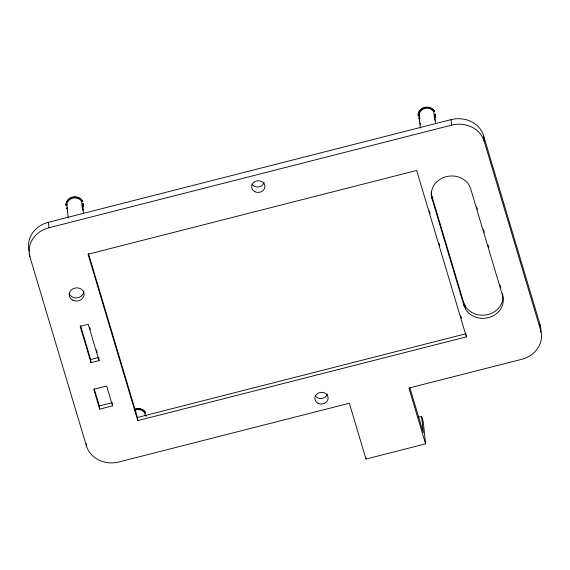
<?xml version="1.0" encoding="UTF-8"?>
<svg xmlns="http://www.w3.org/2000/svg" width="570" height="570" viewBox="0 0 570 570"><rect width="100%" height="100%" fill="white"/><g stroke="black" fill="none" stroke-linecap="round" stroke-linejoin="round"><path stroke-width="0.85" d="M82.5 207.915A8.671 7.645 -6 0 0 83.334 204.666L83.234 203.861L82.408 203.974L83.063 210.237L82.223 207.416L81.56 201.146L82.329 200.854L82.151 200.469A8.671 7.645 -6 0 0 72.433 197.085A8.671 7.645 -6 0 0 65.963 204.594L66.063 205.399L66.889 205.293L66.804 204.58M82.329 200.854L82.372 201.246L81.467 201.246A7.83 6.904 -6 0 0 72.682 198.189A7.83 6.904 -6 0 0 66.847 204.972L66.027 205.008L66.063 205.399M67.146 208.791L66.925 208.022L67.695 207.722M66.968 208.413L67.737 208.114M419.228 113.102A7.83 6.904 -6 0 0 418.95 114.898L419.036 115.603L418.209 115.717L418.109 114.912A8.671 7.645 -6 0 1 424.579 107.402A8.671 7.645 -6 0 1 434.297 110.787L434.475 111.171L433.706 111.463L434.368 117.734L435.209 120.555M434.475 111.171L434.518 111.563L433.613 111.563A7.83 6.904 -6 0 0 424.828 108.507A7.83 6.904 -6 0 0 418.993 115.29L420.339 128.122M419.292 119.109L419.071 118.339L419.841 118.04M419.107 118.731L419.883 118.432M135.696 408.754A8.671 7.645 -6 0 1 145.421 412.139L145.599 412.523L144.823 412.822L145.129 415.73M145.599 412.523L145.635 412.915L144.73 412.915A7.83 6.904 -6 0 0 134.662 410.293M29.369 251.463A26.669 23.498 -6 0 1 48.379 222.293L451.055 119.643A26.669 23.498 -6 0 1 483.574 135.681L540.054 324.672A26.669 23.498 -6 0 1 540.859 332.289M29.946 256.942A26.669 23.498 -6 0 1 48.956 227.772L451.632 125.129A26.669 23.498 -6 0 1 484.151 141.161L540.631 330.151A26.669 23.498 -6 0 1 521.621 359.328L408.911 388.056L425.583 443.859L366.004 459.05L349.332 403.247L118.945 461.971A26.669 23.498 -6 0 1 86.426 445.94L29.946 256.942L29.619 253.814M91.001 362.67L90.673 359.542L98.724 357.49L99.052 360.618L91.001 362.67L80.149 326.346L88.2 324.294L99.052 360.618M112.319 403.474L112.561 405.826L99.679 409.11L99.351 405.975L112.233 402.691M466.224 335.295L466.388 336.856L137.783 420.624L137.448 417.489L466.06 333.728M418.238 417.212L421.601 416.357L423.289 422.007L425.583 443.859M418.209 115.717L418.993 115.218L419.655 121.481M435.537 123.555L434.554 114.292L435.38 114.178L435.48 114.983A8.671 7.645 -6 0 1 434.646 118.232M434.589 114.684L435.38 114.178M82.451 204.366L83.234 203.861M146.554 415.95L146.497 415.537L145.713 415.965M434.518 111.563L434.34 111.178A8.671 7.645 -6 0 0 424.614 107.794A8.671 7.645 -6 0 0 418.152 115.304M419.071 118.339L419.249 118.717M419.862 122.949L420.496 124.31M431.169 191.997L431.654 195.417L463.652 302.471L465.619 306.689A20 17.627 -6 0 0 489.288 314.141A20 17.627 -6 0 0 502.79 294.875M502.626 295.752L470.628 188.698A20 17.627 -6 0 0 448.804 176.173A20 17.627 -6 0 0 431.333 193.992L431.982 198.552L463.98 305.606L465.947 309.823A20 17.627 -6 0 0 490.848 316.842A20 17.627 -6 0 0 502.626 295.752L502.377 293.4M82.372 201.246L82.194 200.861A8.671 7.645 -6 0 0 72.468 197.477A8.671 7.645 -6 0 0 66.006 204.986M66.925 208.022L67.103 208.399M145.635 412.915L145.457 412.53A8.671 7.645 -6 0 0 135.738 409.146M476.648 206.803L477.411 209.354M483.503 229.746L484.265 232.296M488.077 245.043L488.839 247.587M500.011 284.971L500.774 287.522M429.338 210.857L430.101 213.415M439.028 243.276L439.791 245.841M460.703 315.809L461.465 318.366M466.388 336.856L416.663 170.473L88.058 254.234L137.783 420.624M409.858 387.671L423.318 432.723L421.601 416.357M88.493 253.664L137.448 417.489M89.633 327.073L90.395 329.61M96.451 349.887L97.206 352.417M112.561 405.826L106.654 386.047L93.772 389.331L99.679 409.11M80.577 325.748L90.673 359.542M94.178 388.669L99.351 405.975M434.554 114.292L434.639 114.998M82.408 203.974L83.391 213.237M67.509 211.164L67.716 212.631M540.054 324.672L540.631 330.151M483.574 135.681L484.151 141.161M451.055 119.643L451.632 125.129M465.127 305.634L465.455 308.769M463.652 302.471L463.98 305.606M431.654 195.417L431.982 198.552M365.826 457.297L366.004 459.05M146.497 415.537L146.54 415.922M66.847 204.901L68.193 217.804M86.177 443.588L86.426 445.94M48.379 222.293L48.956 227.772M83.84 291.17A7.503 6.612 -6 0 1 77.285 297.853A7.503 6.612 -6 0 1 69.098 293.158M83.291 204.274A8.671 7.645 -6 0 1 82.985 206.262M435.437 114.591A8.671 7.645 -6 0 1 435.295 115.924M435.131 116.579A8.671 7.645 -6 0 1 434.604 117.84M264.124 182.5A6.676 5.885 -6 0 1 258.531 186.917A6.676 5.885 -6 0 1 251.904 184.146M327.372 394.091A6.676 5.885 -6 0 1 321.779 398.516A6.676 5.885 -6 0 1 315.153 395.744M72.896 300.24A7.503 6.612 -6 0 0 84.168 294.305A7.503 6.612 -6 0 0 72.967 288.783A7.503 6.612 -6 0 0 72.896 300.24M318.153 403.332A6.676 5.885 -6 0 0 328.185 398.045A6.676 5.885 -6 0 0 318.217 393.129A6.676 5.885 -6 0 0 318.153 403.332M254.904 191.741A6.676 5.885 -6 0 0 264.936 186.454A6.676 5.885 -6 0 0 254.968 181.538A6.676 5.885 -6 0 0 254.904 191.741"/></g></svg>
